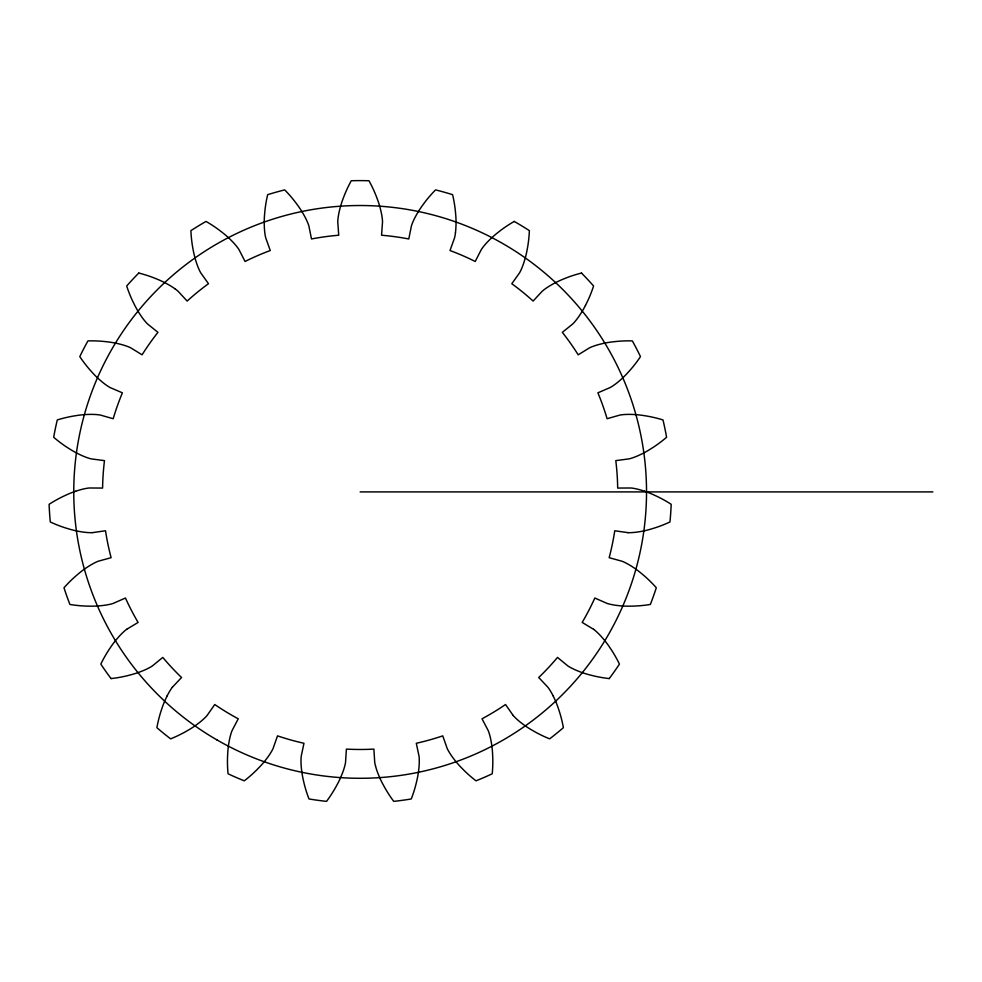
<?xml version="1.0" encoding="UTF-8"?>
<svg xmlns="http://www.w3.org/2000/svg" width="982" height="982" viewBox="0 0 982 982"><rect width="100%" height="100%" fill="white"/><g stroke="black" fill="none" stroke-linecap="round" stroke-linejoin="round"><path stroke-width="1.47" d="M455.476 232.587L455.255 234.268A37.488 37.488 0 0 1 454.531 237.951L450.002 250.52A257.566 257.566 0 0 1 475.214 261.47L481.303 249.588A37.488 37.488 0 0 1 483.5 246.543L484.58 245.218A77.357 77.357 0 0 1 487.612 241.83L490.423 239.007A101.968 101.968 0 0 1 496.818 233.385L500.575 230.439A129.649 129.649 0 0 1 514.237 221.429M167.198 695.759L165.479 699.344A101.968 101.968 0 0 0 162.312 707.261L160.803 711.79A129.649 129.649 0 0 0 156.887 727.687A311.282 311.282 0 0 0 170.635 738.857A129.649 129.649 0 0 0 185.389 731.799L189.526 729.405A101.968 101.968 0 0 0 196.633 724.704L199.8 722.286A77.357 77.357 0 0 0 203.262 719.34L204.514 718.173A37.488 37.488 0 0 0 207.104 715.473L214.751 704.524A257.566 257.566 0 0 0 238.245 718.799L232.047 730.633A37.488 37.488 0 0 0 230.831 734.18L230.377 735.825A77.357 77.357 0 0 0 229.358 740.256L228.659 744.172A101.968 101.968 0 0 0 227.763 752.654L227.517 757.417A129.649 129.649 0 0 0 228.045 773.779A311.282 311.282 0 0 0 244.285 780.825A129.649 129.649 0 0 0 256.597 770.048L259.935 766.623A101.968 101.968 0 0 0 265.508 760.178L267.902 756.999A77.357 77.357 0 0 0 270.443 753.231L271.339 751.77A37.488 37.488 0 0 0 273.094 748.468L277.513 735.862A257.566 257.566 0 0 0 303.978 743.276L301.216 756.226A37.488 37.488 0 0 0 300.995 760.08L300.995 761.787A77.357 77.357 0 0 0 301.204 766.328L301.597 770.293A101.968 101.968 0 0 0 303.021 778.689L304.076 783.354A129.649 129.649 0 0 0 308.986 798.955A311.282 311.282 0 0 0 326.54 801.373A129.649 129.649 0 0 0 335.476 787.662L337.771 783.476A101.968 101.968 0 0 0 341.405 775.768L342.841 772.061A77.357 77.357 0 0 0 344.277 767.74L344.743 766.095A37.488 37.488 0 0 0 345.541 762.437L346.388 749.106A257.566 257.566 0 0 0 373.884 749.106L374.731 762.437A37.488 37.488 0 0 0 375.541 766.095M585.444 305.488L587.555 301.204A129.649 129.649 0 0 0 593.594 285.995A311.282 311.282 0 0 0 581.504 273.057M172.39 687.228L181.547 677.506A257.566 257.566 0 0 1 162.779 657.412L152.456 665.882A37.488 37.488 0 0 1 149.239 667.797L147.717 668.582A77.357 77.357 0 0 1 143.581 670.485L139.886 671.946A101.968 101.968 0 0 1 131.772 674.56L127.157 675.763A129.649 129.649 0 0 1 111.04 678.587M126.653 629.327L138.094 622.441A257.566 257.566 0 0 1 125.451 598.026L113.225 603.402A37.488 37.488 0 0 1 109.603 604.372L107.934 604.716A77.357 77.357 0 0 1 103.441 605.428L99.477 605.857A101.968 101.968 0 0 1 90.97 606.176L86.183 606.09A129.649 129.649 0 0 1 69.906 604.458A311.282 311.282 0 0 1 63.977 587.764A129.649 129.649 0 0 1 75.577 576.225L79.211 573.12A101.968 101.968 0 0 1 86.023 568.001L89.362 565.841A77.357 77.357 0 0 1 93.302 563.558L94.812 562.76A37.488 37.488 0 0 1 98.237 561.225L111.113 557.69A257.566 257.566 0 0 1 105.516 530.771L92.406 532.649M75.663 491.233L79.456 490.043A77.357 77.357 0 0 1 83.863 488.901L85.532 488.557A37.488 37.488 0 0 1 89.239 487.993L102.594 488.066A257.566 257.566 0 0 1 104.473 460.632L91.351 458.901A37.488 37.488 0 0 1 87.631 457.821L86.023 457.256A77.357 77.357 0 0 1 81.813 455.525L78.216 453.831A101.968 101.968 0 0 1 70.778 449.682L66.739 447.129A129.649 129.649 0 0 1 53.679 437.272A311.282 311.282 0 0 1 57.287 419.928A129.649 129.649 0 0 1 73.196 416.098L77.909 415.337A101.968 101.968 0 0 1 86.391 414.502L90.369 414.379A77.357 77.357 0 0 1 94.91 414.478L96.617 414.588A37.488 37.488 0 0 1 100.336 415.055L113.188 418.725A257.566 257.566 0 0 1 122.394 392.825L110.217 387.608A37.488 37.488 0 0 1 106.94 385.57L105.54 384.588A77.357 77.357 0 0 1 101.956 381.789L98.949 379.187A101.968 101.968 0 0 1 92.897 373.185L89.706 369.625A129.649 129.649 0 0 1 79.788 356.613A311.282 311.282 0 0 1 87.938 340.889A129.649 129.649 0 0 1 104.288 341.49L109.039 342.031A101.968 101.968 0 0 1 117.423 343.516L121.289 344.473A77.357 77.357 0 0 1 125.635 345.799L127.255 346.364A37.488 37.488 0 0 1 130.704 347.812L142.083 354.809A257.566 257.566 0 0 1 157.942 332.346L147.546 323.962A37.488 37.488 0 0 1 145.017 321.2L143.937 319.874A77.357 77.357 0 0 1 141.236 316.216L139.039 312.89A101.968 101.968 0 0 1 134.841 305.488L132.717 301.204A129.649 129.649 0 0 1 126.678 285.995A311.282 311.282 0 0 1 138.769 273.057M360.136 491.908L932.9 491.908M627.977 532.649L614.757 530.771A257.566 257.566 0 0 1 609.159 557.69L622.036 561.238A37.488 37.488 0 0 1 625.46 562.772L626.97 563.558A77.357 77.357 0 0 1 630.91 565.841L634.249 568.001A101.968 101.968 0 0 1 641.062 573.132L644.708 576.213A129.649 129.649 0 0 1 656.307 587.752A311.282 311.282 0 0 1 650.366 604.446A129.649 129.649 0 0 1 634.09 606.078L629.315 606.189A101.968 101.968 0 0 1 620.796 605.857L616.843 605.44A77.357 77.357 0 0 1 612.351 604.716L610.669 604.372A37.488 37.488 0 0 1 607.048 603.414L594.822 598.026A257.566 257.566 0 0 1 582.179 622.441L593.619 629.327M644.609 491.233L640.816 490.043A77.357 77.357 0 0 0 636.41 488.901L634.74 488.557A37.488 37.488 0 0 0 631.033 487.993L617.678 488.066A257.566 257.566 0 0 0 615.8 460.632L629.045 458.876A37.488 37.488 0 0 0 632.641 457.821L634.249 457.256A77.357 77.357 0 0 0 638.46 455.525L642.056 453.831A101.968 101.968 0 0 0 649.495 449.682L653.533 447.129A129.649 129.649 0 0 0 666.594 437.272A311.282 311.282 0 0 0 662.985 419.928A129.649 129.649 0 0 0 647.077 416.098L642.363 415.337A101.968 101.968 0 0 0 633.881 414.502L629.904 414.379A77.357 77.357 0 0 0 625.362 414.478L623.656 414.588A37.488 37.488 0 0 0 619.937 415.055L607.097 418.725A257.566 257.566 0 0 0 597.891 392.825L610.153 387.546A37.488 37.488 0 0 0 613.333 385.57L614.732 384.588A77.357 77.357 0 0 0 618.316 381.789L621.324 379.187A101.968 101.968 0 0 0 627.375 373.185L630.567 369.625A129.649 129.649 0 0 0 640.485 356.613A311.282 311.282 0 0 0 632.334 340.889A129.649 129.649 0 0 0 615.984 341.49L611.246 342.031A101.968 101.968 0 0 0 602.85 343.516L598.983 344.473A77.357 77.357 0 0 0 594.638 345.799L593.03 346.364A37.488 37.488 0 0 0 589.568 347.812L578.189 354.809A257.566 257.566 0 0 0 562.342 332.346L572.739 323.962A37.488 37.488 0 0 0 575.256 321.2L576.336 319.874A77.357 77.357 0 0 0 579.036 316.216L581.234 312.89A101.968 101.968 0 0 0 585.444 305.488M175.152 288.929L173.753 287.947A77.357 77.357 0 0 0 169.923 285.504L166.461 283.54A101.968 101.968 0 0 0 158.777 279.845L154.358 278.029A129.649 129.649 0 0 0 138.781 273.045M513.169 715.461L505.521 704.524A257.566 257.566 0 0 1 482.027 718.799L488.226 730.633A37.488 37.488 0 0 1 489.441 734.18L489.908 735.825A77.357 77.357 0 0 1 490.926 740.256L491.614 744.172A101.968 101.968 0 0 1 492.522 752.654L492.755 757.417A129.649 129.649 0 0 1 492.228 773.779A311.282 311.282 0 0 1 475.988 780.825A129.649 129.649 0 0 1 463.676 770.048L460.337 766.623A101.968 101.968 0 0 1 454.764 760.178L452.371 756.999A77.357 77.357 0 0 1 449.83 753.231L448.946 751.77A37.488 37.488 0 0 1 447.178 748.468L442.759 735.862A257.566 257.566 0 0 1 416.294 743.276L419.068 756.336A37.488 37.488 0 0 1 419.277 760.08L419.277 761.787A77.357 77.357 0 0 1 419.068 766.328L418.676 770.293A101.968 101.968 0 0 1 417.264 778.689L416.196 783.354A129.649 129.649 0 0 1 411.286 798.955A311.282 311.282 0 0 1 393.733 801.373A129.649 129.649 0 0 1 384.797 787.662L382.501 783.476A101.968 101.968 0 0 1 378.88 775.768L377.432 772.061A77.357 77.357 0 0 1 375.996 767.74L375.541 766.095M553.075 695.759L554.793 699.344A101.968 101.968 0 0 1 557.96 707.261L559.47 711.79A129.649 129.649 0 0 1 563.386 727.687A311.282 311.282 0 0 1 549.638 738.857A129.649 129.649 0 0 1 534.883 731.799L530.746 729.405A101.968 101.968 0 0 1 523.639 724.704L520.472 722.286A77.357 77.357 0 0 1 517.011 719.34L515.759 718.173A37.488 37.488 0 0 1 513.169 715.473M609.245 678.574A311.282 311.282 0 0 0 619.446 664.114A129.649 129.649 0 0 0 611.393 649.863L608.73 645.898A101.968 101.968 0 0 0 603.549 639.135L600.923 636.152A77.357 77.357 0 0 0 597.743 632.887L596.504 631.721A37.488 37.488 0 0 0 593.631 629.315M111.04 678.574A311.282 311.282 0 0 1 100.827 664.114A129.649 129.649 0 0 1 108.879 649.863L111.543 645.898A101.968 101.968 0 0 1 116.723 639.135L119.35 636.152A77.357 77.357 0 0 1 122.529 632.887L123.769 631.721A37.488 37.488 0 0 1 126.653 629.315M514.249 221.441A311.282 311.282 0 0 1 529.372 230.647A129.649 129.649 0 0 1 527.665 246.912L526.794 251.613A101.968 101.968 0 0 1 524.744 259.886L523.516 263.667A77.357 77.357 0 0 1 521.908 267.926L521.233 269.485A37.488 37.488 0 0 1 519.552 272.836L511.794 283.712A257.566 257.566 0 0 1 533.116 301.057L542.187 291.261A37.488 37.488 0 0 1 545.12 288.929L546.52 287.947A77.357 77.357 0 0 1 550.35 285.504L553.811 283.54A101.968 101.968 0 0 1 561.495 279.845L565.914 278.029A129.649 129.649 0 0 1 581.504 273.045M167.198 695.759A77.357 77.357 0 0 1 169.37 691.77L170.254 690.309A37.488 37.488 0 0 1 172.378 687.216M92.296 532.661A37.488 37.488 0 0 1 88.552 532.6L86.846 532.49A77.357 77.357 0 0 1 82.328 531.962L78.4 531.299A101.968 101.968 0 0 1 70.115 529.323L65.536 527.948A129.649 129.649 0 0 1 50.303 521.982A311.282 311.282 0 0 1 49.1 504.306A129.649 129.649 0 0 1 63.376 496.315L67.721 494.314A101.968 101.968 0 0 1 75.663 491.221M175.152 288.929A37.488 37.488 0 0 1 178.086 291.261L187.157 301.057A257.566 257.566 0 0 1 208.479 283.712L200.733 272.836A37.488 37.488 0 0 1 199.051 269.485L198.364 267.926A77.357 77.357 0 0 1 196.756 263.667L195.541 259.886A101.968 101.968 0 0 1 193.491 251.613L192.607 246.912A129.649 129.649 0 0 1 190.889 230.647A311.282 311.282 0 0 1 206.024 221.441A129.649 129.649 0 0 1 219.686 230.451L223.454 233.385A101.968 101.968 0 0 1 229.862 239.007L232.66 241.83A77.357 77.357 0 0 1 235.692 245.218L236.772 246.543A37.488 37.488 0 0 1 238.97 249.575L245.058 261.47A257.566 257.566 0 0 1 270.271 250.52L265.754 237.951A37.488 37.488 0 0 1 265.03 234.268L264.796 232.587A77.357 77.357 0 0 1 264.391 228.057L264.244 224.08A101.968 101.968 0 0 1 264.489 215.561L264.907 210.799A129.649 129.649 0 0 1 267.656 194.669A311.282 311.282 0 0 1 284.706 189.894A129.649 129.649 0 0 1 295.435 202.255L298.283 206.097A101.968 101.968 0 0 1 302.922 213.241L304.85 216.715A77.357 77.357 0 0 1 306.863 220.79L307.55 222.362A37.488 37.488 0 0 1 308.851 225.872L311.503 238.97A257.566 257.566 0 0 1 338.729 235.226L337.759 221.907A37.488 37.488 0 0 1 338.066 218.164L338.299 216.482A77.357 77.357 0 0 1 339.121 212.002L340.054 208.135A101.968 101.968 0 0 1 342.595 200.009L344.289 195.528A129.649 129.649 0 0 1 351.274 180.737A311.282 311.282 0 0 1 368.987 180.749A129.649 129.649 0 0 1 375.983 195.541L377.677 199.997A101.968 101.968 0 0 1 380.23 208.135L381.151 212.002A77.357 77.357 0 0 1 381.986 216.47L382.219 218.164A37.488 37.488 0 0 1 382.526 221.907L381.544 235.226A257.566 257.566 0 0 1 408.782 238.97L411.433 225.885A37.488 37.488 0 0 1 412.735 222.362L413.41 220.79A77.357 77.357 0 0 1 415.423 216.715L417.362 213.241A101.968 101.968 0 0 1 422.002 206.097L424.825 202.243A129.649 129.649 0 0 1 435.554 189.882A311.282 311.282 0 0 1 452.604 194.669A129.649 129.649 0 0 1 455.353 210.799L455.783 215.561A101.968 101.968 0 0 1 456.041 224.08L455.881 228.057A77.357 77.357 0 0 1 455.476 232.587M644.609 491.221A101.968 101.968 0 0 1 652.551 494.327L656.897 496.315A129.649 129.649 0 0 1 671.185 504.294A311.282 311.282 0 0 1 669.969 521.97A129.649 129.649 0 0 1 654.736 527.935L650.158 529.323A101.968 101.968 0 0 1 641.872 531.311L637.944 531.962A77.357 77.357 0 0 1 633.427 532.49L631.733 532.612A37.488 37.488 0 0 1 627.977 532.661M609.233 678.587A129.649 129.649 0 0 1 593.116 675.751L588.5 674.573A101.968 101.968 0 0 1 580.387 671.958L576.692 670.485A77.357 77.357 0 0 1 572.555 668.582L571.033 667.797A37.488 37.488 0 0 1 567.805 665.894L557.494 657.412A257.566 257.566 0 0 1 538.725 677.506L547.882 687.228A37.488 37.488 0 0 1 550.006 690.309L550.902 691.77A77.357 77.357 0 0 1 553.075 695.759M216.948 739.912A286.376 286.376 0 0 0 646.524 491.908A286.376 286.376 0 0 0 216.948 243.892A286.376 286.376 0 0 0 216.948 739.912"/></g></svg>
